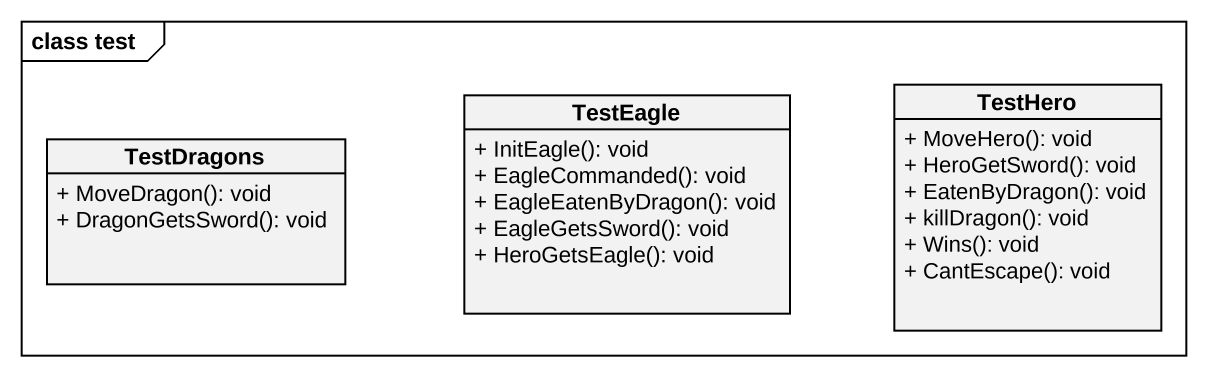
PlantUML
@startuml
mainframe class test
hide circle
hide empty members
skinparam classAttributeIconSize 0
class TestDragons {
  + MoveDragon(): void
  + DragonGetsSword(): void
}
class TestEagle {
  + InitEagle(): void
  + EagleCommanded(): void
  + EagleEatenByDragon(): void
  + EagleGetsSword(): void
  + HeroGetsEagle(): void
}
class TestHero {
  + MoveHero(): void
  + HeroGetSword(): void
  + EatenByDragon(): void
  + killDragon(): void
  + Wins(): void
  + CantEscape(): void
}
@enduml
